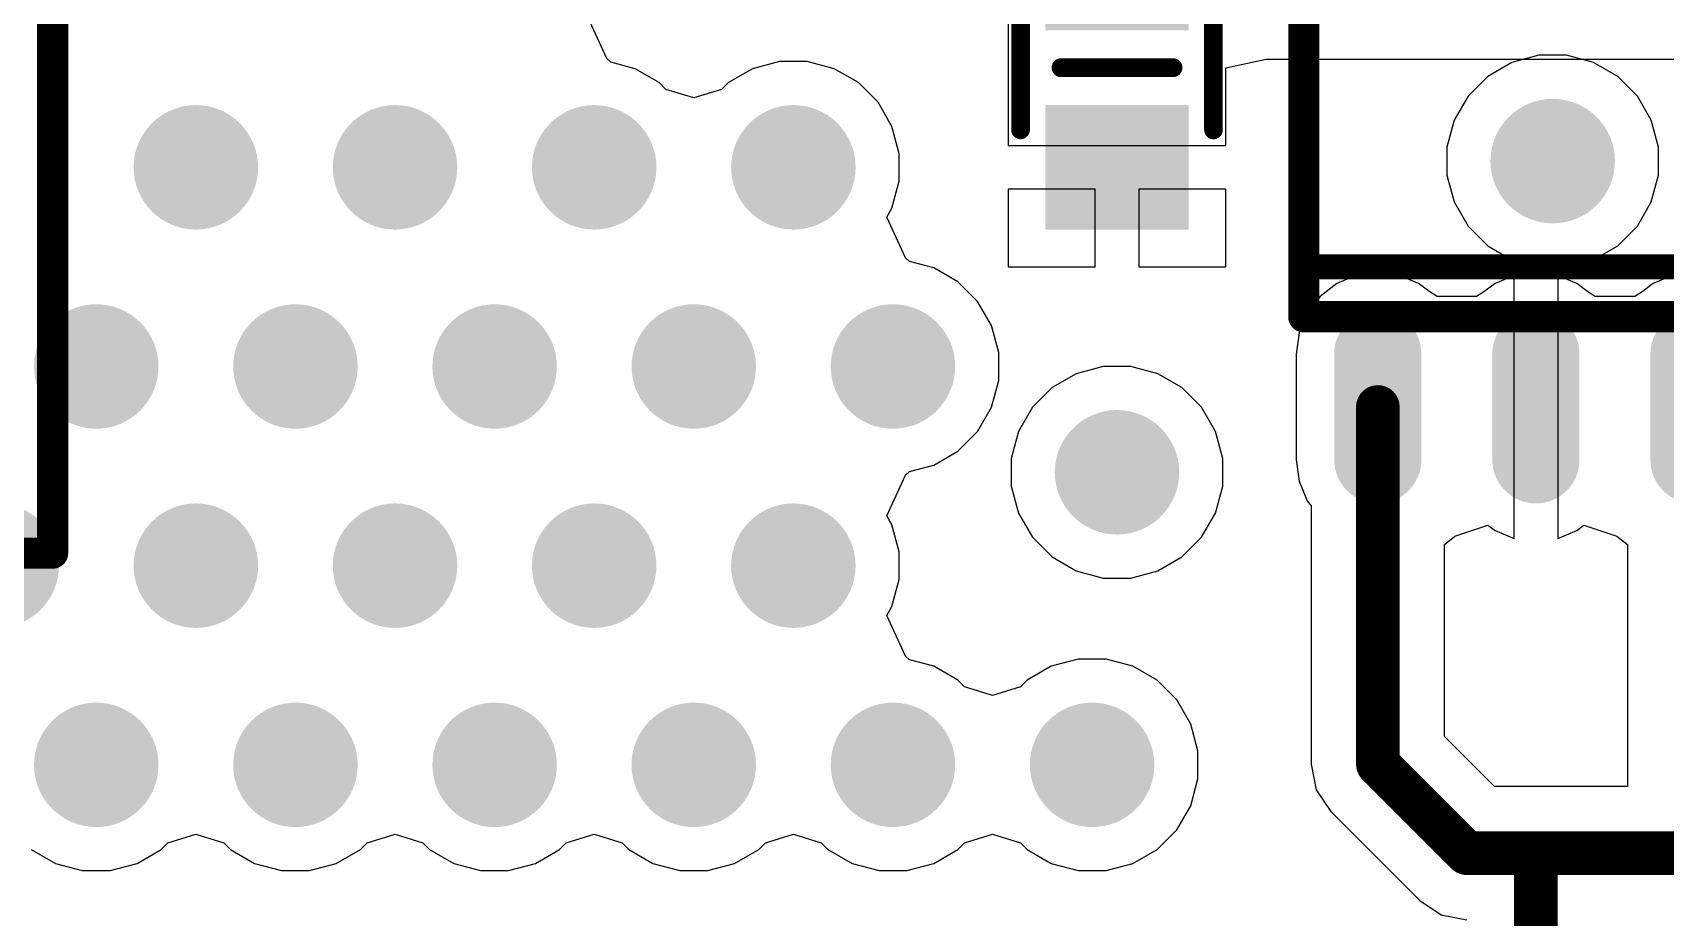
# Model space of a CAD drawing. Header units: inches. Extents: x 0 to 106, y 0 to 106.
# Drawn here: x 23.29 to 36.4, y 58.18 to 65.28 of the extents above; entities that cross this region are included whole.
import ezdxf

# ---------------------------------------------------------------- set-up
doc = ezdxf.new("R2010")
doc.units = ezdxf.units.IN
for name, color, linetype in [('Board Shape', 56, 'Continuous'), ('Bottom Layer', 5, 'Continuous'), ('Bottom Overlay', 54, 'Continuous'), ('Bottom Paste', 16, 'Continuous'), ('Bottom Solder', 6, 'Continuous'), ('Layer 1', 16, 'Continuous'), ('Layer 2', 76, 'Continuous'), ('Mechanical 13', 56, 'Continuous'), ('Top Layer', 1, 'Continuous'), ('Top Overlay', 2, 'Continuous'), ('Via Holes', 16, 'Continuous')]:
    doc.layers.add(name, color=color, linetype=linetype)

# ---------------------------------------------------------------- blocks, each defined once
blk = doc.blocks.new('SOIC_8_B_249')
at = {"layer": 'Bottom Layer'}
h = blk.add_hatch(color=5, dxfattribs=at)
edge = h.paths.add_edge_path()
edge.add_arc((-3.15, 1.905), 0.3, 90, 270)
edge.add_line((-3.15, 1.605), (-2.3, 1.605))
edge.add_arc((-2.3, 1.905), 0.3, 270, 450)
edge.add_line((-2.3, 2.205), (-3.15, 2.205))
h = blk.add_hatch(color=5, dxfattribs=at)
edge = h.paths.add_edge_path()
edge.add_arc((2.3, 1.905), 0.3, 90, 270)
edge.add_line((2.3, 1.605), (3.15, 1.605))
edge.add_arc((3.15, 1.905), 0.3, 270, 450)
edge.add_line((3.15, 2.205), (2.3, 2.205))
h = blk.add_hatch(color=5, dxfattribs=at)
edge = h.paths.add_edge_path()
edge.add_arc((-3.15, 0.635), 0.3, 90, 270)
edge.add_line((-3.15, 0.335), (-2.3, 0.335))
edge.add_arc((-2.3, 0.635), 0.3, 270, 450)
edge.add_line((-2.3, 0.935), (-3.15, 0.935))
h = blk.add_hatch(color=5, dxfattribs=at)
edge = h.paths.add_edge_path()
edge.add_arc((2.3, 0.635), 0.3, 90, 270)
edge.add_line((2.3, 0.335), (3.15, 0.335))
edge.add_arc((3.15, 0.635), 0.3, 270, 450)
edge.add_line((3.15, 0.935), (2.3, 0.935))
h = blk.add_hatch(color=5, dxfattribs=at)
edge = h.paths.add_edge_path()
edge.add_arc((-3.15, -0.635), 0.3, 90, 270)
edge.add_line((-3.15, -0.935), (-2.3, -0.935))
edge.add_arc((-2.3, -0.635), 0.3, 270, 450)
edge.add_line((-2.3, -0.335), (-3.15, -0.335))
h = blk.add_hatch(color=5, dxfattribs=at)
edge = h.paths.add_edge_path()
edge.add_arc((2.3, -0.635), 0.3, 90, 270)
edge.add_line((2.3, -0.935), (3.15, -0.935))
edge.add_arc((3.15, -0.635), 0.3, 270, 450)
edge.add_line((3.15, -0.335), (2.3, -0.335))
blk.add_hatch(color=5, dxfattribs=at).paths.add_polyline_path([(-2, -1.605), (-2, -2.205), (-3.45, -2.205), (-3.45, -1.605)])
h = blk.add_hatch(color=5, dxfattribs=at)
edge = h.paths.add_edge_path()
edge.add_arc((2.3, -1.905), 0.3, 90, 270)
edge.add_line((2.3, -2.205), (3.15, -2.205))
edge.add_arc((3.15, -1.905), 0.3, 270, 450)
edge.add_line((3.15, -1.605), (2.3, -1.605))
at = {"layer": 'Bottom Paste'}
h = blk.add_hatch(color=16, dxfattribs=at)
edge = h.paths.add_edge_path()
edge.add_arc((-3.15, 1.905), 0.3, 90, 270)
edge.add_line((-3.15, 1.605), (-2.3, 1.605))
edge.add_arc((-2.3, 1.905), 0.3, 270, 450)
edge.add_line((-2.3, 2.205), (-3.15, 2.205))
h = blk.add_hatch(color=16, dxfattribs=at)
edge = h.paths.add_edge_path()
edge.add_arc((2.3, 1.905), 0.3, 90, 270)
edge.add_line((2.3, 1.605), (3.15, 1.605))
edge.add_arc((3.15, 1.905), 0.3, 270, 450)
edge.add_line((3.15, 2.205), (2.3, 2.205))
h = blk.add_hatch(color=16, dxfattribs=at)
edge = h.paths.add_edge_path()
edge.add_arc((-3.15, 0.635), 0.3, 90, 270)
edge.add_line((-3.15, 0.335), (-2.3, 0.335))
edge.add_arc((-2.3, 0.635), 0.3, 270, 450)
edge.add_line((-2.3, 0.935), (-3.15, 0.935))
h = blk.add_hatch(color=16, dxfattribs=at)
edge = h.paths.add_edge_path()
edge.add_arc((2.3, 0.635), 0.3, 90, 270)
edge.add_line((2.3, 0.335), (3.15, 0.335))
edge.add_arc((3.15, 0.635), 0.3, 270, 450)
edge.add_line((3.15, 0.935), (2.3, 0.935))
h = blk.add_hatch(color=16, dxfattribs=at)
edge = h.paths.add_edge_path()
edge.add_arc((-3.15, -0.635), 0.3, 90, 270)
edge.add_line((-3.15, -0.935), (-2.3, -0.935))
edge.add_arc((-2.3, -0.635), 0.3, 270, 450)
edge.add_line((-2.3, -0.335), (-3.15, -0.335))
h = blk.add_hatch(color=16, dxfattribs=at)
edge = h.paths.add_edge_path()
edge.add_arc((2.3, -0.635), 0.3, 90, 270)
edge.add_line((2.3, -0.935), (3.15, -0.935))
edge.add_arc((3.15, -0.635), 0.3, 270, 450)
edge.add_line((3.15, -0.335), (2.3, -0.335))
blk.add_hatch(color=16, dxfattribs=at).paths.add_polyline_path([(-2, -1.605), (-2, -2.205), (-3.45, -2.205), (-3.45, -1.605)])
h = blk.add_hatch(color=16, dxfattribs=at)
edge = h.paths.add_edge_path()
edge.add_arc((2.3, -1.905), 0.3, 90, 270)
edge.add_line((2.3, -2.205), (3.15, -2.205))
edge.add_arc((3.15, -1.905), 0.3, 270, 450)
edge.add_line((3.15, -1.605), (2.3, -1.605))
at = {"layer": 'Bottom Solder'}
h = blk.add_hatch(color=6, dxfattribs=at)
edge = h.paths.add_edge_path()
edge.add_arc((-3.15, 1.905), 0.35, 90, 270)
edge.add_line((-3.15, 1.555), (-2.3, 1.555))
edge.add_arc((-2.3, 1.905), 0.35, 270, 450)
edge.add_line((-2.3, 2.255), (-3.15, 2.255))
h = blk.add_hatch(color=6, dxfattribs=at)
edge = h.paths.add_edge_path()
edge.add_arc((2.3, 1.905), 0.35, 90, 270)
edge.add_line((2.3, 1.555), (3.15, 1.555))
edge.add_arc((3.15, 1.905), 0.35, 270, 450)
edge.add_line((3.15, 2.255), (2.3, 2.255))
h = blk.add_hatch(color=6, dxfattribs=at)
edge = h.paths.add_edge_path()
edge.add_arc((-3.15, 0.635), 0.35, 90, 270)
edge.add_line((-3.15, 0.285), (-2.3, 0.285))
edge.add_arc((-2.3, 0.635), 0.35, 270, 450)
edge.add_line((-2.3, 0.985), (-3.15, 0.985))
h = blk.add_hatch(color=6, dxfattribs=at)
edge = h.paths.add_edge_path()
edge.add_arc((2.3, 0.635), 0.35, 90, 270)
edge.add_line((2.3, 0.285), (3.15, 0.285))
edge.add_arc((3.15, 0.635), 0.35, 270, 450)
edge.add_line((3.15, 0.985), (2.3, 0.985))
h = blk.add_hatch(color=6, dxfattribs=at)
edge = h.paths.add_edge_path()
edge.add_arc((-3.15, -0.635), 0.35, 90, 270)
edge.add_line((-3.15, -0.985), (-2.3, -0.985))
edge.add_arc((-2.3, -0.635), 0.35, 270, 450)
edge.add_line((-2.3, -0.285), (-3.15, -0.285))
h = blk.add_hatch(color=6, dxfattribs=at)
edge = h.paths.add_edge_path()
edge.add_arc((2.3, -0.635), 0.35, 90, 270)
edge.add_line((2.3, -0.985), (3.15, -0.985))
edge.add_arc((3.15, -0.635), 0.35, 270, 450)
edge.add_line((3.15, -0.285), (2.3, -0.285))
blk.add_hatch(color=6, dxfattribs=at).paths.add_polyline_path([(-1.95, -1.555), (-1.95, -2.255), (-3.5, -2.255), (-3.5, -1.555)])
h = blk.add_hatch(color=6, dxfattribs=at)
edge = h.paths.add_edge_path()
edge.add_arc((2.3, -1.905), 0.35, 90, 270)
edge.add_line((2.3, -2.255), (3.15, -2.255))
edge.add_arc((3.15, -1.905), 0.35, 270, 450)
edge.add_line((3.15, -1.555), (2.3, -1.555))
at = {"layer": 'Bottom Overlay'}
for points in [[(-1.6, 2.5, 0.2, 0.2, 0), (1.6, 2.5, 0.2, 0.2, 0)], [(-1.6, 2.5, 0.2, 0.2, 0), (-1.6, -2.5, 0.2, 0.2, 0)], [(1.6, 2.5, 0.2, 0.2, 0), (1.6, -2.5, 0.2, 0.2, 0)], [(-1.6, -2.5, 0.2, 0.2, 0), (1.6, -2.5, 0.2, 0.2, 0)]]:
    blk.add_lwpolyline(points, format="xyseb", dxfattribs=at)
for points in [[(-1.65, 2.5, 0.1, 0.1, 1), (-1.55, 2.5, 0.1, 0.1, 1)], [(-1.65, 2.5, 0.1, 0.1, 1), (-1.55, 2.5, 0.1, 0.1, 1)], [(1.55, 2.5, 0.1, 0.1, 1), (1.65, 2.5, 0.1, 0.1, 1)], [(1.55, 2.5, 0.1, 0.1, 1), (1.65, 2.5, 0.1, 0.1, 1)], [(-0.3, -1.5, 0.6, 0.6, 1), (-0.9, -1.5, 0.6, 0.6, 1)], [(-1.05, -1.5, 0.3, 0.3, 1), (-0.75, -1.5, 0.3, 0.3, 1)], [(-0.45, -1.5, 0.3, 0.3, 1), (-0.15, -1.5, 0.3, 0.3, 1)], [(-1.65, -2.5, 0.1, 0.1, 1), (-1.55, -2.5, 0.1, 0.1, 1)], [(-1.65, -2.5, 0.1, 0.1, 1), (-1.55, -2.5, 0.1, 0.1, 1)], [(1.55, -2.5, 0.1, 0.1, 1), (1.65, -2.5, 0.1, 0.1, 1)], [(1.55, -2.5, 0.1, 0.1, 1), (1.65, -2.5, 0.1, 0.1, 1)], [(-2.6, -2.755, 0.25, 0.25, 1), (-2.85, -2.755, 0.25, 0.25, 1)], [(-2.913, -2.755, 0.125, 0.125, 1), (-2.788, -2.755, 0.125, 0.125, 1)], [(-2.662, -2.755, 0.125, 0.125, 1), (-2.538, -2.755, 0.125, 0.125, 1)]]:
    blk.add_lwpolyline(points, format="xyseb", close=True, dxfattribs=at)
at = {"layer": 'Mechanical 13'}
for points in [[(-2, 2.5, 0.25, 0.25, 0), (-2, -2.5, 0.25, 0.25, 0)], [(-2, 2.5, 0.25, 0.25, 0), (2, 2.5, 0.25, 0.25, 0)], [(2, 2.5, 0.25, 0.25, 0), (2, -2.5, 0.25, 0.25, 0)], [(-2, -2.5, 0.25, 0.25, 0), (2, -2.5, 0.25, 0.25, 0)]]:
    blk.add_lwpolyline(points, format="xyseb", dxfattribs=at)
for points in [[(-2.063, 2.5, 0.125, 0.125, 1), (-1.938, 2.5, 0.125, 0.125, 1)], [(-2.063, 2.5, 0.125, 0.125, 1), (-1.938, 2.5, 0.125, 0.125, 1)], [(1.937, 2.5, 0.125, 0.125, 1), (2.062, 2.5, 0.125, 0.125, 1)], [(1.937, 2.5, 0.125, 0.125, 1), (2.062, 2.5, 0.125, 0.125, 1)], [(-0.525, -1.525, 0.25, 0.25, 1), (-1.525, -1.525, 0.25, 0.25, 1)], [(-1.587, -1.525, 0.125, 0.125, 1), (-1.463, -1.525, 0.125, 0.125, 1)], [(-0.588, -1.525, 0.125, 0.125, 1), (-0.463, -1.525, 0.125, 0.125, 1)], [(-2.063, -2.5, 0.125, 0.125, 1), (-1.938, -2.5, 0.125, 0.125, 1)], [(-2.063, -2.5, 0.125, 0.125, 1), (-1.938, -2.5, 0.125, 0.125, 1)], [(1.937, -2.5, 0.125, 0.125, 1), (2.062, -2.5, 0.125, 0.125, 1)], [(1.937, -2.5, 0.125, 0.125, 1), (2.062, -2.5, 0.125, 0.125, 1)]]:
    blk.add_lwpolyline(points, format="xyseb", close=True, dxfattribs=at)
blk = doc.blocks.new('0603C_B_257')
at = {"layer": 'Bottom Layer'}
for points in [[(-0.35, 0.525), (-0.35, -0.525), (-1.25, -0.525), (-1.25, 0.525)], [(1.25, 0.525), (1.25, -0.525), (0.35, -0.525), (0.35, 0.525)]]:
    blk.add_hatch(color=5, dxfattribs=at).paths.add_polyline_path(points)
at = {"layer": 'Bottom Paste'}
for points in [[(-0.35, 0.525), (-0.35, -0.525), (-1.25, -0.525), (-1.25, 0.525)], [(1.25, 0.525), (1.25, -0.525), (0.35, -0.525), (0.35, 0.525)]]:
    blk.add_hatch(color=16, dxfattribs=at).paths.add_polyline_path(points)
at = {"layer": 'Bottom Solder'}
for points in [[(-0.3, 0.575), (-0.3, -0.575), (-1.3, -0.575), (-1.3, 0.575)], [(1.3, 0.575), (1.3, -0.575), (0.3, -0.575), (0.3, 0.575)]]:
    blk.add_hatch(color=6, dxfattribs=at).paths.add_polyline_path(points)
at = {"layer": 'Bottom Overlay'}
for points in [[(-0.5, 0.775, 0.15, 0.15, 0), (0.5, 0.775, 0.15, 0.15, 0)], [(0, 0.45, 0.15, 0.15, 0), (0, -0.45, 0.15, 0.15, 0)], [(-0.5, -0.775, 0.15, 0.15, 0), (0.5, -0.775, 0.15, 0.15, 0)]]:
    blk.add_lwpolyline(points, format="xyseb", dxfattribs=at)
for points in [[(-0.537, 0.775, 0.075, 0.075, 1), (-0.462, 0.775, 0.075, 0.075, 1)], [(0.462, 0.775, 0.075, 0.075, 1), (0.537, 0.775, 0.075, 0.075, 1)], [(-0.038, 0.45, 0.075, 0.075, 1), (0.038, 0.45, 0.075, 0.075, 1)], [(-0.038, -0.45, 0.075, 0.075, 1), (0.038, -0.45, 0.075, 0.075, 1)], [(-0.537, -0.775, 0.075, 0.075, 1), (-0.462, -0.775, 0.075, 0.075, 1)], [(0.462, -0.775, 0.075, 0.075, 1), (0.537, -0.775, 0.075, 0.075, 1)]]:
    blk.add_lwpolyline(points, format="xyseb", close=True, dxfattribs=at)
blk = doc.blocks.new('XT90PB_M_262')
at = {"layer": 'Top Overlay'}
for points in [[(-9.9, 0, 0.25, 0.25, 0), (-9.9, -4.95, 0.25, 0.25, 0)], [(-9.9, -4.95, 0.25, 0.25, 0), (10.9, -4.95, 0.25, 0.25, 0)]]:
    blk.add_lwpolyline(points, format="xyseb", dxfattribs=at)
blk.add_lwpolyline([(-9.962, -4.95, 0.125, 0.125, 1), (-9.838, -4.95, 0.125, 0.125, 1)], format="xyseb", close=True, dxfattribs=at)
blk.add_lwpolyline([(-9.962, -4.95, 0.125, 0.125, 1), (-9.838, -4.95, 0.125, 0.125, 1)], format="xyseb", close=True, dxfattribs=at)

msp = doc.modelspace()

# ---------------------------------------------------------------- hatches: boundary and pattern name
at = {"layer": 'Bottom Layer'}
h = msp.add_hatch(color=5, dxfattribs=at)
edge = h.paths.add_edge_path()
edge.add_arc((24.6, 64.2), 0.5, 0, 360)
h = msp.add_hatch(color=5, dxfattribs=at)
edge = h.paths.add_edge_path()
edge.add_arc((26.2, 64.2), 0.5, 0, 360)
h = msp.add_hatch(color=5, dxfattribs=at)
edge = h.paths.add_edge_path()
edge.add_arc((27.8, 64.2), 0.5, 0, 360)
h = msp.add_hatch(color=5, dxfattribs=at)
edge = h.paths.add_edge_path()
edge.add_arc((29.4, 64.2), 0.5, 0, 360)
h = msp.add_hatch(color=5, dxfattribs=at)
edge = h.paths.add_edge_path()
edge.add_arc((35.5, 64.25), 0.5, 0, 360)
h = msp.add_hatch(color=5, dxfattribs=at)
edge = h.paths.add_edge_path()
edge.add_arc((23.8, 62.6), 0.5, 0, 360)
h = msp.add_hatch(color=5, dxfattribs=at)
edge = h.paths.add_edge_path()
edge.add_arc((25.4, 62.6), 0.5, 0, 360)
h = msp.add_hatch(color=5, dxfattribs=at)
edge = h.paths.add_edge_path()
edge.add_arc((27, 62.6), 0.5, 0, 360)
h = msp.add_hatch(color=5, dxfattribs=at)
edge = h.paths.add_edge_path()
edge.add_arc((28.6, 62.6), 0.5, 0, 360)
h = msp.add_hatch(color=5, dxfattribs=at)
edge = h.paths.add_edge_path()
edge.add_arc((30.2, 62.6), 0.5, 0, 360)
h = msp.add_hatch(color=5, dxfattribs=at)
edge = h.paths.add_edge_path()
edge.add_arc((32, 61.75), 0.5, 0, 360)
h = msp.add_hatch(color=5, dxfattribs=at)
edge = h.paths.add_edge_path()
edge.add_arc((23, 61), 0.5, 0, 360)
h = msp.add_hatch(color=5, dxfattribs=at)
edge = h.paths.add_edge_path()
edge.add_arc((24.6, 61), 0.5, 0, 360)
h = msp.add_hatch(color=5, dxfattribs=at)
edge = h.paths.add_edge_path()
edge.add_arc((26.2, 61), 0.5, 0, 360)
h = msp.add_hatch(color=5, dxfattribs=at)
edge = h.paths.add_edge_path()
edge.add_arc((27.8, 61), 0.5, 0, 360)
h = msp.add_hatch(color=5, dxfattribs=at)
edge = h.paths.add_edge_path()
edge.add_arc((29.4, 61), 0.5, 0, 360)
h = msp.add_hatch(color=5, dxfattribs=at)
edge = h.paths.add_edge_path()
edge.add_arc((23.8, 59.4), 0.5, 0, 360)
h = msp.add_hatch(color=5, dxfattribs=at)
edge = h.paths.add_edge_path()
edge.add_arc((25.4, 59.4), 0.5, 0, 360)
h = msp.add_hatch(color=5, dxfattribs=at)
edge = h.paths.add_edge_path()
edge.add_arc((27, 59.4), 0.5, 0, 360)
h = msp.add_hatch(color=5, dxfattribs=at)
edge = h.paths.add_edge_path()
edge.add_arc((28.6, 59.4), 0.5, 0, 360)
h = msp.add_hatch(color=5, dxfattribs=at)
edge = h.paths.add_edge_path()
edge.add_arc((30.2, 59.4), 0.5, 0, 360)
h = msp.add_hatch(color=5, dxfattribs=at)
edge = h.paths.add_edge_path()
edge.add_arc((31.8, 59.4), 0.5, 0, 360)
at = {"layer": 'Layer 1'}
h = msp.add_hatch(color=16, dxfattribs=at)
edge = h.paths.add_edge_path()
edge.add_arc((24.6, 64.2), 0.5, 0, 360)
h = msp.add_hatch(color=16, dxfattribs=at)
edge = h.paths.add_edge_path()
edge.add_arc((26.2, 64.2), 0.5, 0, 360)
h = msp.add_hatch(color=16, dxfattribs=at)
edge = h.paths.add_edge_path()
edge.add_arc((27.8, 64.2), 0.5, 0, 360)
h = msp.add_hatch(color=16, dxfattribs=at)
edge = h.paths.add_edge_path()
edge.add_arc((29.4, 64.2), 0.5, 0, 360)
h = msp.add_hatch(color=16, dxfattribs=at)
edge = h.paths.add_edge_path()
edge.add_arc((35.5, 64.25), 0.5, 0, 360)
h = msp.add_hatch(color=16, dxfattribs=at)
edge = h.paths.add_edge_path()
edge.add_arc((23.8, 62.6), 0.5, 0, 360)
h = msp.add_hatch(color=16, dxfattribs=at)
edge = h.paths.add_edge_path()
edge.add_arc((25.4, 62.6), 0.5, 0, 360)
h = msp.add_hatch(color=16, dxfattribs=at)
edge = h.paths.add_edge_path()
edge.add_arc((27, 62.6), 0.5, 0, 360)
h = msp.add_hatch(color=16, dxfattribs=at)
edge = h.paths.add_edge_path()
edge.add_arc((28.6, 62.6), 0.5, 0, 360)
h = msp.add_hatch(color=16, dxfattribs=at)
edge = h.paths.add_edge_path()
edge.add_arc((30.2, 62.6), 0.5, 0, 360)
h = msp.add_hatch(color=16, dxfattribs=at)
edge = h.paths.add_edge_path()
edge.add_arc((32, 61.75), 0.5, 0, 360)
h = msp.add_hatch(color=16, dxfattribs=at)
edge = h.paths.add_edge_path()
edge.add_arc((23, 61), 0.5, 0, 360)
h = msp.add_hatch(color=16, dxfattribs=at)
edge = h.paths.add_edge_path()
edge.add_arc((24.6, 61), 0.5, 0, 360)
h = msp.add_hatch(color=16, dxfattribs=at)
edge = h.paths.add_edge_path()
edge.add_arc((26.2, 61), 0.5, 0, 360)
h = msp.add_hatch(color=16, dxfattribs=at)
edge = h.paths.add_edge_path()
edge.add_arc((27.8, 61), 0.5, 0, 360)
h = msp.add_hatch(color=16, dxfattribs=at)
edge = h.paths.add_edge_path()
edge.add_arc((29.4, 61), 0.5, 0, 360)
h = msp.add_hatch(color=16, dxfattribs=at)
edge = h.paths.add_edge_path()
edge.add_arc((23.8, 59.4), 0.5, 0, 360)
h = msp.add_hatch(color=16, dxfattribs=at)
edge = h.paths.add_edge_path()
edge.add_arc((25.4, 59.4), 0.5, 0, 360)
h = msp.add_hatch(color=16, dxfattribs=at)
edge = h.paths.add_edge_path()
edge.add_arc((27, 59.4), 0.5, 0, 360)
h = msp.add_hatch(color=16, dxfattribs=at)
edge = h.paths.add_edge_path()
edge.add_arc((28.6, 59.4), 0.5, 0, 360)
h = msp.add_hatch(color=16, dxfattribs=at)
edge = h.paths.add_edge_path()
edge.add_arc((30.2, 59.4), 0.5, 0, 360)
h = msp.add_hatch(color=16, dxfattribs=at)
edge = h.paths.add_edge_path()
edge.add_arc((31.8, 59.4), 0.5, 0, 360)
at = {"layer": 'Layer 2'}
h = msp.add_hatch(color=76, dxfattribs=at)
edge = h.paths.add_edge_path()
edge.add_arc((24.6, 64.2), 0.5, 0, 360)
h = msp.add_hatch(color=76, dxfattribs=at)
edge = h.paths.add_edge_path()
edge.add_arc((26.2, 64.2), 0.5, 0, 360)
h = msp.add_hatch(color=76, dxfattribs=at)
edge = h.paths.add_edge_path()
edge.add_arc((27.8, 64.2), 0.5, 0, 360)
h = msp.add_hatch(color=76, dxfattribs=at)
edge = h.paths.add_edge_path()
edge.add_arc((29.4, 64.2), 0.5, 0, 360)
h = msp.add_hatch(color=76, dxfattribs=at)
edge = h.paths.add_edge_path()
edge.add_arc((35.5, 64.25), 0.5, 0, 360)
h = msp.add_hatch(color=76, dxfattribs=at)
edge = h.paths.add_edge_path()
edge.add_arc((23.8, 62.6), 0.5, 0, 360)
h = msp.add_hatch(color=76, dxfattribs=at)
edge = h.paths.add_edge_path()
edge.add_arc((25.4, 62.6), 0.5, 0, 360)
h = msp.add_hatch(color=76, dxfattribs=at)
edge = h.paths.add_edge_path()
edge.add_arc((27, 62.6), 0.5, 0, 360)
h = msp.add_hatch(color=76, dxfattribs=at)
edge = h.paths.add_edge_path()
edge.add_arc((28.6, 62.6), 0.5, 0, 360)
h = msp.add_hatch(color=76, dxfattribs=at)
edge = h.paths.add_edge_path()
edge.add_arc((30.2, 62.6), 0.5, 0, 360)
h = msp.add_hatch(color=76, dxfattribs=at)
edge = h.paths.add_edge_path()
edge.add_arc((32, 61.75), 0.5, 0, 360)
h = msp.add_hatch(color=76, dxfattribs=at)
edge = h.paths.add_edge_path()
edge.add_arc((23, 61), 0.5, 0, 360)
h = msp.add_hatch(color=76, dxfattribs=at)
edge = h.paths.add_edge_path()
edge.add_arc((24.6, 61), 0.5, 0, 360)
h = msp.add_hatch(color=76, dxfattribs=at)
edge = h.paths.add_edge_path()
edge.add_arc((26.2, 61), 0.5, 0, 360)
h = msp.add_hatch(color=76, dxfattribs=at)
edge = h.paths.add_edge_path()
edge.add_arc((27.8, 61), 0.5, 0, 360)
h = msp.add_hatch(color=76, dxfattribs=at)
edge = h.paths.add_edge_path()
edge.add_arc((29.4, 61), 0.5, 0, 360)
h = msp.add_hatch(color=76, dxfattribs=at)
edge = h.paths.add_edge_path()
edge.add_arc((23.8, 59.4), 0.5, 0, 360)
h = msp.add_hatch(color=76, dxfattribs=at)
edge = h.paths.add_edge_path()
edge.add_arc((25.4, 59.4), 0.5, 0, 360)
h = msp.add_hatch(color=76, dxfattribs=at)
edge = h.paths.add_edge_path()
edge.add_arc((27, 59.4), 0.5, 0, 360)
h = msp.add_hatch(color=76, dxfattribs=at)
edge = h.paths.add_edge_path()
edge.add_arc((28.6, 59.4), 0.5, 0, 360)
h = msp.add_hatch(color=76, dxfattribs=at)
edge = h.paths.add_edge_path()
edge.add_arc((30.2, 59.4), 0.5, 0, 360)
h = msp.add_hatch(color=76, dxfattribs=at)
edge = h.paths.add_edge_path()
edge.add_arc((31.8, 59.4), 0.5, 0, 360)
at = {"layer": 'Top Layer'}
h = msp.add_hatch(color=1, dxfattribs=at)
edge = h.paths.add_edge_path()
edge.add_arc((24.6, 64.2), 0.5, 0, 360)
h = msp.add_hatch(color=1, dxfattribs=at)
edge = h.paths.add_edge_path()
edge.add_arc((26.2, 64.2), 0.5, 0, 360)
h = msp.add_hatch(color=1, dxfattribs=at)
edge = h.paths.add_edge_path()
edge.add_arc((27.8, 64.2), 0.5, 0, 360)
h = msp.add_hatch(color=1, dxfattribs=at)
edge = h.paths.add_edge_path()
edge.add_arc((29.4, 64.2), 0.5, 0, 360)
h = msp.add_hatch(color=1, dxfattribs=at)
edge = h.paths.add_edge_path()
edge.add_arc((35.5, 64.25), 0.5, 0, 360)
h = msp.add_hatch(color=1, dxfattribs=at)
edge = h.paths.add_edge_path()
edge.add_arc((23.8, 62.6), 0.5, 0, 360)
h = msp.add_hatch(color=1, dxfattribs=at)
edge = h.paths.add_edge_path()
edge.add_arc((25.4, 62.6), 0.5, 0, 360)
h = msp.add_hatch(color=1, dxfattribs=at)
edge = h.paths.add_edge_path()
edge.add_arc((27, 62.6), 0.5, 0, 360)
h = msp.add_hatch(color=1, dxfattribs=at)
edge = h.paths.add_edge_path()
edge.add_arc((28.6, 62.6), 0.5, 0, 360)
h = msp.add_hatch(color=1, dxfattribs=at)
edge = h.paths.add_edge_path()
edge.add_arc((30.2, 62.6), 0.5, 0, 360)
h = msp.add_hatch(color=1, dxfattribs=at)
edge = h.paths.add_edge_path()
edge.add_arc((32, 61.75), 0.5, 0, 360)
h = msp.add_hatch(color=1, dxfattribs=at)
edge = h.paths.add_edge_path()
edge.add_arc((23, 61), 0.5, 0, 360)
h = msp.add_hatch(color=1, dxfattribs=at)
edge = h.paths.add_edge_path()
edge.add_arc((24.6, 61), 0.5, 0, 360)
h = msp.add_hatch(color=1, dxfattribs=at)
edge = h.paths.add_edge_path()
edge.add_arc((26.2, 61), 0.5, 0, 360)
h = msp.add_hatch(color=1, dxfattribs=at)
edge = h.paths.add_edge_path()
edge.add_arc((27.8, 61), 0.5, 0, 360)
h = msp.add_hatch(color=1, dxfattribs=at)
edge = h.paths.add_edge_path()
edge.add_arc((29.4, 61), 0.5, 0, 360)
h = msp.add_hatch(color=1, dxfattribs=at)
edge = h.paths.add_edge_path()
edge.add_arc((23.8, 59.4), 0.5, 0, 360)
h = msp.add_hatch(color=1, dxfattribs=at)
edge = h.paths.add_edge_path()
edge.add_arc((25.4, 59.4), 0.5, 0, 360)
h = msp.add_hatch(color=1, dxfattribs=at)
edge = h.paths.add_edge_path()
edge.add_arc((27, 59.4), 0.5, 0, 360)
h = msp.add_hatch(color=1, dxfattribs=at)
edge = h.paths.add_edge_path()
edge.add_arc((28.6, 59.4), 0.5, 0, 360)
h = msp.add_hatch(color=1, dxfattribs=at)
edge = h.paths.add_edge_path()
edge.add_arc((30.2, 59.4), 0.5, 0, 360)
h = msp.add_hatch(color=1, dxfattribs=at)
edge = h.paths.add_edge_path()
edge.add_arc((31.8, 59.4), 0.5, 0, 360)
at = {"layer": 'Via Holes'}
h = msp.add_hatch(color=7, dxfattribs=at)
edge = h.paths.add_edge_path()
edge.add_arc((24.6, 64.2), 0.25, 0, 360)
h = msp.add_hatch(color=7, dxfattribs=at)
edge = h.paths.add_edge_path()
edge.add_arc((26.2, 64.2), 0.25, 0, 360)
h = msp.add_hatch(color=7, dxfattribs=at)
edge = h.paths.add_edge_path()
edge.add_arc((27.8, 64.2), 0.25, 0, 360)
h = msp.add_hatch(color=7, dxfattribs=at)
edge = h.paths.add_edge_path()
edge.add_arc((29.4, 64.2), 0.25, 0, 360)
h = msp.add_hatch(color=7, dxfattribs=at)
edge = h.paths.add_edge_path()
edge.add_arc((35.5, 64.25), 0.25, 0, 360)
h = msp.add_hatch(color=7, dxfattribs=at)
edge = h.paths.add_edge_path()
edge.add_arc((23.8, 62.6), 0.25, 0, 360)
h = msp.add_hatch(color=7, dxfattribs=at)
edge = h.paths.add_edge_path()
edge.add_arc((25.4, 62.6), 0.25, 0, 360)
h = msp.add_hatch(color=7, dxfattribs=at)
edge = h.paths.add_edge_path()
edge.add_arc((27, 62.6), 0.25, 0, 360)
h = msp.add_hatch(color=7, dxfattribs=at)
edge = h.paths.add_edge_path()
edge.add_arc((28.6, 62.6), 0.25, 0, 360)
h = msp.add_hatch(color=7, dxfattribs=at)
edge = h.paths.add_edge_path()
edge.add_arc((30.2, 62.6), 0.25, 0, 360)
h = msp.add_hatch(color=7, dxfattribs=at)
edge = h.paths.add_edge_path()
edge.add_arc((32, 61.75), 0.25, 0, 360)
h = msp.add_hatch(color=7, dxfattribs=at)
edge = h.paths.add_edge_path()
edge.add_arc((24.6, 61), 0.25, 0, 360)
h = msp.add_hatch(color=7, dxfattribs=at)
edge = h.paths.add_edge_path()
edge.add_arc((26.2, 61), 0.25, 0, 360)
h = msp.add_hatch(color=7, dxfattribs=at)
edge = h.paths.add_edge_path()
edge.add_arc((27.8, 61), 0.25, 0, 360)
h = msp.add_hatch(color=7, dxfattribs=at)
edge = h.paths.add_edge_path()
edge.add_arc((29.4, 61), 0.25, 0, 360)
h = msp.add_hatch(color=7, dxfattribs=at)
edge = h.paths.add_edge_path()
edge.add_arc((23.8, 59.4), 0.25, 0, 360)
h = msp.add_hatch(color=7, dxfattribs=at)
edge = h.paths.add_edge_path()
edge.add_arc((25.4, 59.4), 0.25, 0, 360)
h = msp.add_hatch(color=7, dxfattribs=at)
edge = h.paths.add_edge_path()
edge.add_arc((27, 59.4), 0.25, 0, 360)
h = msp.add_hatch(color=7, dxfattribs=at)
edge = h.paths.add_edge_path()
edge.add_arc((28.6, 59.4), 0.25, 0, 360)
h = msp.add_hatch(color=7, dxfattribs=at)
edge = h.paths.add_edge_path()
edge.add_arc((30.2, 59.4), 0.25, 0, 360)
h = msp.add_hatch(color=7, dxfattribs=at)
edge = h.paths.add_edge_path()
edge.add_arc((31.8, 59.4), 0.25, 0, 360)

# ---------------------------------------------------------------- linework, layer by layer
at = {"layer": 'Board Shape'}
msp.add_lwpolyline([(29.284, 5.602, 0.2, 0.2, -0.680615), (37.984, 103.828, 0.2, 0.2, 0)], format="xyseb", dxfattribs=at)
at = {"layer": 'Bottom Layer'}
for p, q in [((27.901, 65.074), (27.751, 65.4)), ((31.125, 65.35), (31.125, 65)), ((27.933, 65.044), (27.901, 65.074)), ((32.875, 65), (33.197, 65.069)), ((33.197, 65.069), (36.572, 65.069)), ((28.128, 64.992), (27.933, 65.044)), ((28.322, 64.88), (28.128, 64.992)), ((29.072, 64.992), (28.878, 64.88)), ((29.288, 65.05), (29.072, 64.992)), ((29.512, 65.05), (29.288, 65.05)), ((29.728, 64.992), (29.512, 65.05)), ((29.922, 64.88), (29.728, 64.992)), ((31.125, 65), (31.125, 64.65)), ((32.875, 64.65), (32.875, 65)), ((28.376, 64.826), (28.322, 64.88)), ((28.6, 64.758), (28.376, 64.826)), ((28.824, 64.826), (28.6, 64.758)), ((28.878, 64.88), (28.824, 64.826)), ((30.08, 64.722), (29.922, 64.88)), ((30.192, 64.528), (30.08, 64.722)), ((31.125, 64.65), (31.125, 64.375)), ((32.875, 64.375), (32.875, 64.65)), ((30.25, 64.312), (30.192, 64.528)), ((30.25, 64.088), (30.25, 64.312)), ((31.125, 64.375), (32.875, 64.375)), ((30.192, 63.872), (30.25, 64.088)), ((31.825, 64.025), (31.125, 64.025)), ((31.125, 64.025), (31.125, 63.4)), ((31.825, 63.4), (31.825, 64.025)), ((32.875, 64.025), (32.175, 64.025)), ((32.175, 64.025), (32.175, 63.4)), ((32.875, 63.4), (32.875, 64.025)), ((30.151, 63.8), (30.192, 63.872)), ((30.301, 63.474), (30.151, 63.8)), ((30.333, 63.444), (30.301, 63.474)), ((30.528, 63.392), (30.333, 63.444)), ((30.722, 63.28), (30.528, 63.392)), ((31.125, 63.4), (31.825, 63.4)), ((32.175, 63.4), (32.875, 63.4)), ((34.095, 63.356), (33.925, 63.333)), ((34.265, 63.333), (34.095, 63.356)), ((30.88, 63.122), (30.722, 63.28)), ((33.767, 63.268), (33.631, 63.163)), ((33.925, 63.333), (33.767, 63.268)), ((34.423, 63.268), (34.265, 63.333)), ((34.512, 63.199), (34.423, 63.268)), ((35.037, 63.268), (34.948, 63.199)), ((35.19, 63.331), (35.037, 63.268)), ((35.19, 62.275), (35.19, 63.331)), ((35.693, 63.268), (35.54, 63.331)), ((35.54, 63.331), (35.54, 62.275)), ((35.782, 63.199), (35.693, 63.268)), ((36.307, 63.268), (36.218, 63.199)), ((36.465, 63.333), (36.307, 63.268)), ((30.992, 62.928), (30.88, 63.122)), ((33.631, 63.163), (33.527, 63.028)), ((34.572, 63.163), (34.512, 63.199)), ((34.889, 63.163), (34.572, 63.163)), ((34.948, 63.199), (34.889, 63.163)), ((35.842, 63.163), (35.782, 63.199)), ((36.159, 63.163), (35.842, 63.163)), ((36.218, 63.199), (36.159, 63.163)), ((33.527, 63.028), (33.462, 62.87)), ((31.05, 62.712), (30.992, 62.928)), ((33.462, 62.87), (33.439, 62.7)), ((31.05, 62.488), (31.05, 62.712)), ((33.439, 62.7), (33.439, 61.85)), ((30.992, 62.272), (31.05, 62.488)), ((30.88, 62.078), (30.992, 62.272)), ((35.19, 61.219), (35.19, 62.275)), ((35.54, 62.275), (35.54, 61.219)), ((30.722, 61.92), (30.88, 62.078)), ((30.528, 61.808), (30.722, 61.92)), ((30.333, 61.756), (30.528, 61.808)), ((33.439, 61.85), (33.462, 61.68)), ((30.151, 61.4), (30.301, 61.726)), ((30.301, 61.726), (30.333, 61.756)), ((33.462, 61.68), (33.527, 61.522)), ((33.527, 61.522), (33.56, 61.48)), ((30.192, 61.328), (30.151, 61.4)), ((33.56, 61.48), (33.56, 59.405)), ((30.25, 61.112), (30.192, 61.328)), ((34.715, 61.238), (34.98, 61.326)), ((34.98, 61.326), (35.037, 61.282)), ((35.037, 61.282), (35.19, 61.219)), ((35.54, 61.219), (35.693, 61.282)), ((35.693, 61.282), (35.75, 61.326)), ((35.75, 61.326), (36.015, 61.238)), ((34.63, 61.169), (34.715, 61.238)), ((34.63, 59.627), (34.63, 61.169)), ((36.015, 61.238), (36.1, 61.169)), ((36.1, 61.169), (36.1, 59.225)), ((30.25, 60.888), (30.25, 61.112)), ((30.192, 60.672), (30.25, 60.888)), ((30.151, 60.6), (30.192, 60.672)), ((30.301, 60.274), (30.151, 60.6)), ((30.333, 60.244), (30.301, 60.274)), ((30.528, 60.192), (30.333, 60.244)), ((31.688, 60.25), (31.472, 60.192)), ((31.912, 60.25), (31.688, 60.25)), ((32.128, 60.192), (31.912, 60.25)), ((30.722, 60.08), (30.528, 60.192)), ((30.776, 60.026), (30.722, 60.08)), ((31.278, 60.08), (31.224, 60.026)), ((31.472, 60.192), (31.278, 60.08)), ((32.322, 60.08), (32.128, 60.192)), ((32.48, 59.922), (32.322, 60.08)), ((31, 59.958), (30.776, 60.026)), ((31.224, 60.026), (31, 59.958)), ((32.592, 59.728), (32.48, 59.922)), ((32.65, 59.512), (32.592, 59.728)), ((35.032, 59.225), (34.63, 59.627)), ((32.65, 59.288), (32.65, 59.512)), ((32.592, 59.072), (32.65, 59.288)), ((33.56, 59.405), (33.601, 59.2)), ((33.601, 59.2), (33.717, 59.026)), ((36.1, 59.225), (35.032, 59.225)), ((32.48, 58.878), (32.592, 59.072)), ((33.717, 59.026), (34.432, 58.311)), ((24.322, 58.72), (24.376, 58.774)), ((24.376, 58.774), (24.6, 58.842)), ((24.6, 58.842), (24.824, 58.774)), ((24.824, 58.774), (24.878, 58.72)), ((25.922, 58.72), (25.976, 58.774)), ((25.976, 58.774), (26.2, 58.842)), ((26.2, 58.842), (26.424, 58.774)), ((26.424, 58.774), (26.478, 58.72)), ((27.522, 58.72), (27.576, 58.774)), ((27.576, 58.774), (27.8, 58.842)), ((27.8, 58.842), (28.024, 58.774)), ((28.024, 58.774), (28.078, 58.72)), ((29.122, 58.72), (29.176, 58.774)), ((29.176, 58.774), (29.4, 58.842)), ((29.4, 58.842), (29.624, 58.774)), ((29.624, 58.774), (29.678, 58.72)), ((30.722, 58.72), (30.776, 58.774)), ((30.776, 58.774), (31, 58.842)), ((31, 58.842), (31.224, 58.774)), ((31.224, 58.774), (31.278, 58.72)), ((32.322, 58.72), (32.48, 58.878)), ((23.278, 58.72), (23.472, 58.608)), ((24.128, 58.608), (24.322, 58.72)), ((24.878, 58.72), (25.072, 58.608)), ((25.728, 58.608), (25.922, 58.72)), ((26.478, 58.72), (26.672, 58.608)), ((27.328, 58.608), (27.522, 58.72)), ((28.078, 58.72), (28.272, 58.608)), ((28.928, 58.608), (29.122, 58.72)), ((29.678, 58.72), (29.872, 58.608)), ((30.528, 58.608), (30.722, 58.72)), ((31.278, 58.72), (31.472, 58.608)), ((32.128, 58.608), (32.322, 58.72)), ((23.472, 58.608), (23.688, 58.55)), ((23.688, 58.55), (23.912, 58.55)), ((23.912, 58.55), (24.128, 58.608)), ((25.072, 58.608), (25.288, 58.55)), ((25.288, 58.55), (25.512, 58.55)), ((25.512, 58.55), (25.728, 58.608)), ((26.672, 58.608), (26.888, 58.55)), ((26.888, 58.55), (27.112, 58.55)), ((27.112, 58.55), (27.328, 58.608)), ((28.272, 58.608), (28.488, 58.55)), ((28.488, 58.55), (28.712, 58.55)), ((28.712, 58.55), (28.928, 58.608)), ((29.872, 58.608), (30.088, 58.55)), ((30.088, 58.55), (30.312, 58.55)), ((30.312, 58.55), (30.528, 58.608)), ((31.472, 58.608), (31.688, 58.55)), ((31.688, 58.55), (31.912, 58.55)), ((31.912, 58.55), (32.128, 58.608)), ((34.432, 58.311), (34.605, 58.195)), ((34.605, 58.195), (34.81, 58.155))]:
    msp.add_line(p, q, dxfattribs=at)
for points in [[(34.095, 59.405, 0.35, 0.35, 0), (34.095, 62.275, 0.35, 0.35, 0)], [(34.095, 59.405, 0.35, 0.35, 0), (34.81, 58.69, 0.35, 0.35, 0)], [(34.81, 58.69, 0.35, 0.35, 0), (35.45, 58.69, 0.35, 0.35, 0)], [(35.365, 58.605, 0.35, 0.35, 0), (35.45, 58.69, 0.35, 0.35, 0)], [(35.365, 54.725, 0.35, 0.35, 0), (35.365, 58.605, 0.35, 0.35, 0)], [(35.45, 58.69, 0.35, 0.35, 0), (36.75, 58.69, 0.35, 0.35, 0)]]:
    msp.add_lwpolyline(points, format="xyseb", dxfattribs=at)
for points in [[(34.008, 62.275, 0.175, 0.175, 1), (34.183, 62.275, 0.175, 0.175, 1)], [(34.008, 59.405, 0.175, 0.175, 1), (34.183, 59.405, 0.175, 0.175, 1)], [(34.008, 59.405, 0.175, 0.175, 1), (34.183, 59.405, 0.175, 0.175, 1)], [(34.723, 58.69, 0.175, 0.175, 1), (34.898, 58.69, 0.175, 0.175, 1)], [(34.723, 58.69, 0.175, 0.175, 1), (34.898, 58.69, 0.175, 0.175, 1)], [(35.277, 58.605, 0.175, 0.175, 1), (35.452, 58.605, 0.175, 0.175, 1)], [(35.277, 58.605, 0.175, 0.175, 1), (35.452, 58.605, 0.175, 0.175, 1)], [(35.362, 58.69, 0.175, 0.175, 1), (35.538, 58.69, 0.175, 0.175, 1)], [(35.362, 58.69, 0.175, 0.175, 1), (35.538, 58.69, 0.175, 0.175, 1)], [(35.362, 58.69, 0.175, 0.175, 1), (35.538, 58.69, 0.175, 0.175, 1)]]:
    msp.add_lwpolyline(points, format="xyseb", close=True, dxfattribs=at)
at = {"layer": 'Layer 1'}
for p, q in [((35.388, 65.1), (35.172, 65.042)), ((35.612, 65.1), (35.388, 65.1)), ((35.828, 65.042), (35.612, 65.1)), ((34.978, 64.93), (34.82, 64.772)), ((35.172, 65.042), (34.978, 64.93)), ((36.022, 64.93), (35.828, 65.042)), ((36.18, 64.772), (36.022, 64.93)), ((34.82, 64.772), (34.708, 64.578)), ((36.292, 64.578), (36.18, 64.772)), ((34.708, 64.578), (34.65, 64.362)), ((36.35, 64.362), (36.292, 64.578)), ((34.65, 64.362), (34.65, 64.138)), ((36.35, 64.138), (36.35, 64.362)), ((34.65, 64.138), (34.708, 63.922)), ((36.292, 63.922), (36.35, 64.138)), ((34.708, 63.922), (34.82, 63.728)), ((36.18, 63.728), (36.292, 63.922)), ((34.82, 63.728), (34.978, 63.57)), ((36.022, 63.57), (36.18, 63.728)), ((34.978, 63.57), (35.172, 63.458)), ((35.828, 63.458), (36.022, 63.57)), ((35.172, 63.458), (35.388, 63.4)), ((35.388, 63.4), (35.612, 63.4)), ((35.612, 63.4), (35.828, 63.458)), ((31.888, 62.6), (31.672, 62.542)), ((32.112, 62.6), (31.888, 62.6)), ((32.328, 62.542), (32.112, 62.6)), ((31.672, 62.542), (31.478, 62.43)), ((32.522, 62.43), (32.328, 62.542)), ((31.478, 62.43), (31.32, 62.272)), ((32.68, 62.272), (32.522, 62.43)), ((31.32, 62.272), (31.208, 62.078)), ((32.792, 62.078), (32.68, 62.272)), ((31.208, 62.078), (31.15, 61.862)), ((32.85, 61.862), (32.792, 62.078)), ((31.15, 61.862), (31.15, 61.638)), ((32.85, 61.638), (32.85, 61.862)), ((31.15, 61.638), (31.208, 61.422)), ((32.792, 61.422), (32.85, 61.638)), ((31.208, 61.422), (31.32, 61.228)), ((32.68, 61.228), (32.792, 61.422)), ((31.32, 61.228), (31.478, 61.07)), ((32.522, 61.07), (32.68, 61.228)), ((31.478, 61.07), (31.672, 60.958)), ((32.328, 60.958), (32.522, 61.07)), ((31.672, 60.958), (31.888, 60.9)), ((31.888, 60.9), (32.112, 60.9)), ((32.112, 60.9), (32.328, 60.958))]:
    msp.add_line(p, q, dxfattribs=at)
at = {"layer": 'Layer 2'}
for p, q in [((27.901, 65.074), (27.751, 65.4)), ((27.933, 65.044), (27.901, 65.074)), ((28.128, 64.992), (27.933, 65.044)), ((28.322, 64.88), (28.128, 64.992)), ((29.072, 64.992), (28.878, 64.88)), ((29.288, 65.05), (29.072, 64.992)), ((29.512, 65.05), (29.288, 65.05)), ((29.728, 64.992), (29.512, 65.05)), ((29.922, 64.88), (29.728, 64.992)), ((28.376, 64.826), (28.322, 64.88)), ((28.6, 64.758), (28.376, 64.826)), ((28.824, 64.826), (28.6, 64.758)), ((28.878, 64.88), (28.824, 64.826)), ((30.08, 64.722), (29.922, 64.88)), ((30.192, 64.528), (30.08, 64.722)), ((30.25, 64.312), (30.192, 64.528)), ((30.25, 64.088), (30.25, 64.312)), ((30.192, 63.872), (30.25, 64.088)), ((30.151, 63.8), (30.192, 63.872)), ((30.301, 63.474), (30.151, 63.8)), ((30.333, 63.444), (30.301, 63.474)), ((30.528, 63.392), (30.333, 63.444)), ((30.722, 63.28), (30.528, 63.392)), ((30.88, 63.122), (30.722, 63.28)), ((30.992, 62.928), (30.88, 63.122)), ((31.05, 62.712), (30.992, 62.928)), ((31.05, 62.488), (31.05, 62.712)), ((30.992, 62.272), (31.05, 62.488)), ((30.88, 62.078), (30.992, 62.272)), ((30.722, 61.92), (30.88, 62.078)), ((30.528, 61.808), (30.722, 61.92)), ((30.333, 61.756), (30.528, 61.808)), ((30.151, 61.4), (30.301, 61.726)), ((30.301, 61.726), (30.333, 61.756)), ((30.192, 61.328), (30.151, 61.4)), ((30.25, 61.112), (30.192, 61.328)), ((30.25, 60.888), (30.25, 61.112)), ((30.192, 60.672), (30.25, 60.888)), ((30.151, 60.6), (30.192, 60.672)), ((30.301, 60.274), (30.151, 60.6)), ((30.333, 60.244), (30.301, 60.274)), ((30.528, 60.192), (30.333, 60.244)), ((31.688, 60.25), (31.472, 60.192)), ((31.912, 60.25), (31.688, 60.25)), ((32.128, 60.192), (31.912, 60.25)), ((30.722, 60.08), (30.528, 60.192)), ((30.776, 60.026), (30.722, 60.08)), ((31.278, 60.08), (31.224, 60.026)), ((31.472, 60.192), (31.278, 60.08)), ((32.322, 60.08), (32.128, 60.192)), ((32.48, 59.922), (32.322, 60.08)), ((31, 59.958), (30.776, 60.026)), ((31.224, 60.026), (31, 59.958)), ((32.592, 59.728), (32.48, 59.922)), ((32.65, 59.512), (32.592, 59.728)), ((32.65, 59.288), (32.65, 59.512)), ((32.592, 59.072), (32.65, 59.288)), ((32.48, 58.878), (32.592, 59.072)), ((24.322, 58.72), (24.376, 58.774)), ((24.376, 58.774), (24.6, 58.842)), ((24.6, 58.842), (24.824, 58.774)), ((24.824, 58.774), (24.878, 58.72)), ((25.922, 58.72), (25.976, 58.774)), ((25.976, 58.774), (26.2, 58.842)), ((26.2, 58.842), (26.424, 58.774)), ((26.424, 58.774), (26.478, 58.72)), ((27.522, 58.72), (27.576, 58.774)), ((27.576, 58.774), (27.8, 58.842)), ((27.8, 58.842), (28.024, 58.774)), ((28.024, 58.774), (28.078, 58.72)), ((29.122, 58.72), (29.176, 58.774)), ((29.176, 58.774), (29.4, 58.842)), ((29.4, 58.842), (29.624, 58.774)), ((29.624, 58.774), (29.678, 58.72)), ((30.722, 58.72), (30.776, 58.774)), ((30.776, 58.774), (31, 58.842)), ((31, 58.842), (31.224, 58.774)), ((31.224, 58.774), (31.278, 58.72)), ((32.322, 58.72), (32.48, 58.878)), ((23.278, 58.72), (23.472, 58.608)), ((24.128, 58.608), (24.322, 58.72)), ((24.878, 58.72), (25.072, 58.608)), ((25.728, 58.608), (25.922, 58.72)), ((26.478, 58.72), (26.672, 58.608)), ((27.328, 58.608), (27.522, 58.72)), ((28.078, 58.72), (28.272, 58.608)), ((28.928, 58.608), (29.122, 58.72)), ((29.678, 58.72), (29.872, 58.608)), ((30.528, 58.608), (30.722, 58.72)), ((31.278, 58.72), (31.472, 58.608)), ((32.128, 58.608), (32.322, 58.72)), ((23.472, 58.608), (23.688, 58.55)), ((23.688, 58.55), (23.912, 58.55)), ((23.912, 58.55), (24.128, 58.608)), ((25.072, 58.608), (25.288, 58.55)), ((25.288, 58.55), (25.512, 58.55)), ((25.512, 58.55), (25.728, 58.608)), ((26.672, 58.608), (26.888, 58.55)), ((26.888, 58.55), (27.112, 58.55)), ((27.112, 58.55), (27.328, 58.608)), ((28.272, 58.608), (28.488, 58.55)), ((28.488, 58.55), (28.712, 58.55)), ((28.712, 58.55), (28.928, 58.608)), ((29.872, 58.608), (30.088, 58.55)), ((30.088, 58.55), (30.312, 58.55)), ((30.312, 58.55), (30.528, 58.608)), ((31.472, 58.608), (31.688, 58.55)), ((31.688, 58.55), (31.912, 58.55)), ((31.912, 58.55), (32.128, 58.608))]:
    msp.add_line(p, q, dxfattribs=at)
at = {"layer": 'Top Layer'}
for p, q in [((35.388, 65.1), (35.172, 65.042)), ((35.612, 65.1), (35.388, 65.1)), ((35.828, 65.042), (35.612, 65.1)), ((34.978, 64.93), (34.82, 64.772)), ((35.172, 65.042), (34.978, 64.93)), ((36.022, 64.93), (35.828, 65.042)), ((36.18, 64.772), (36.022, 64.93)), ((34.82, 64.772), (34.708, 64.578)), ((36.292, 64.578), (36.18, 64.772)), ((34.708, 64.578), (34.65, 64.362)), ((36.35, 64.362), (36.292, 64.578)), ((34.65, 64.362), (34.65, 64.138)), ((36.35, 64.138), (36.35, 64.362)), ((34.65, 64.138), (34.708, 63.922)), ((36.292, 63.922), (36.35, 64.138)), ((34.708, 63.922), (34.82, 63.728)), ((36.18, 63.728), (36.292, 63.922)), ((34.82, 63.728), (34.978, 63.57)), ((36.022, 63.57), (36.18, 63.728)), ((34.978, 63.57), (35.172, 63.458)), ((35.828, 63.458), (36.022, 63.57)), ((35.172, 63.458), (35.388, 63.4)), ((35.388, 63.4), (35.612, 63.4)), ((35.612, 63.4), (35.828, 63.458)), ((31.888, 62.6), (31.672, 62.542)), ((32.112, 62.6), (31.888, 62.6)), ((32.328, 62.542), (32.112, 62.6)), ((31.672, 62.542), (31.478, 62.43)), ((32.522, 62.43), (32.328, 62.542)), ((31.478, 62.43), (31.32, 62.272)), ((32.68, 62.272), (32.522, 62.43)), ((31.32, 62.272), (31.208, 62.078)), ((32.792, 62.078), (32.68, 62.272)), ((31.208, 62.078), (31.15, 61.862)), ((32.85, 61.862), (32.792, 62.078)), ((31.15, 61.862), (31.15, 61.638)), ((32.85, 61.638), (32.85, 61.862)), ((31.15, 61.638), (31.208, 61.422)), ((32.792, 61.422), (32.85, 61.638)), ((31.208, 61.422), (31.32, 61.228)), ((32.68, 61.228), (32.792, 61.422)), ((31.32, 61.228), (31.478, 61.07)), ((32.522, 61.07), (32.68, 61.228)), ((31.478, 61.07), (31.672, 60.958)), ((32.328, 60.958), (32.522, 61.07)), ((31.672, 60.958), (31.888, 60.9)), ((31.888, 60.9), (32.112, 60.9)), ((32.112, 60.9), (32.328, 60.958))]:
    msp.add_line(p, q, dxfattribs=at)

# ---------------------------------------------------------------- block references
at = {"rotation": 90}
for name, p in [('XT90PB_M_262', (18.5, 71)), ('SOIC_8_B_249', (36, 65)), ('0603C_B_257', (32, 65))]:
    msp.add_blockref(name, p, dxfattribs=at)

doc.saveas('drawing.dxf')
